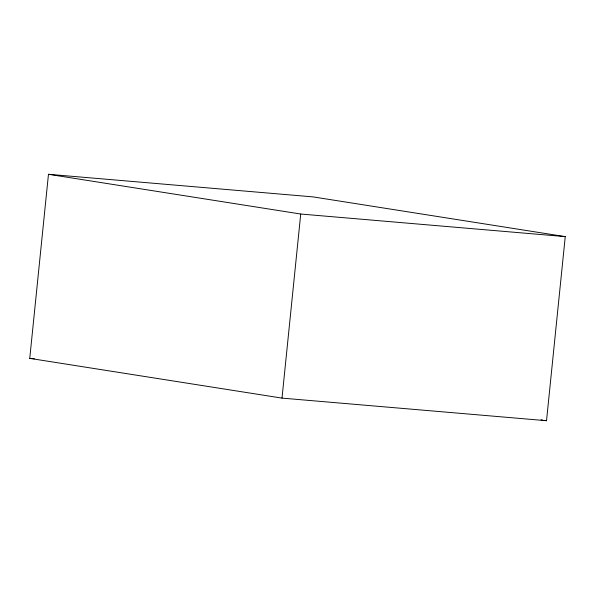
<?xml version="1.0" encoding="UTF-8"?>
<svg xmlns="http://www.w3.org/2000/svg" width="595" height="595" viewBox="0 0 595 595"><rect width="100%" height="100%" fill="white"/><g stroke="black" fill="none" stroke-linecap="round" stroke-linejoin="round"><path stroke-width="0.89" d="M29.75 358.376L48.47 174.29L312.992 196.886L565.25 236.624L546.53 420.71L282.008 398.114L29.75 358.376L34.376 358.778M282.008 398.114L300.728 214.029L48.47 174.29M300.728 214.029L565.25 236.624M541.026 419.839L542.863 420.13M544.7 420.42L546.53 420.71"/></g></svg>
